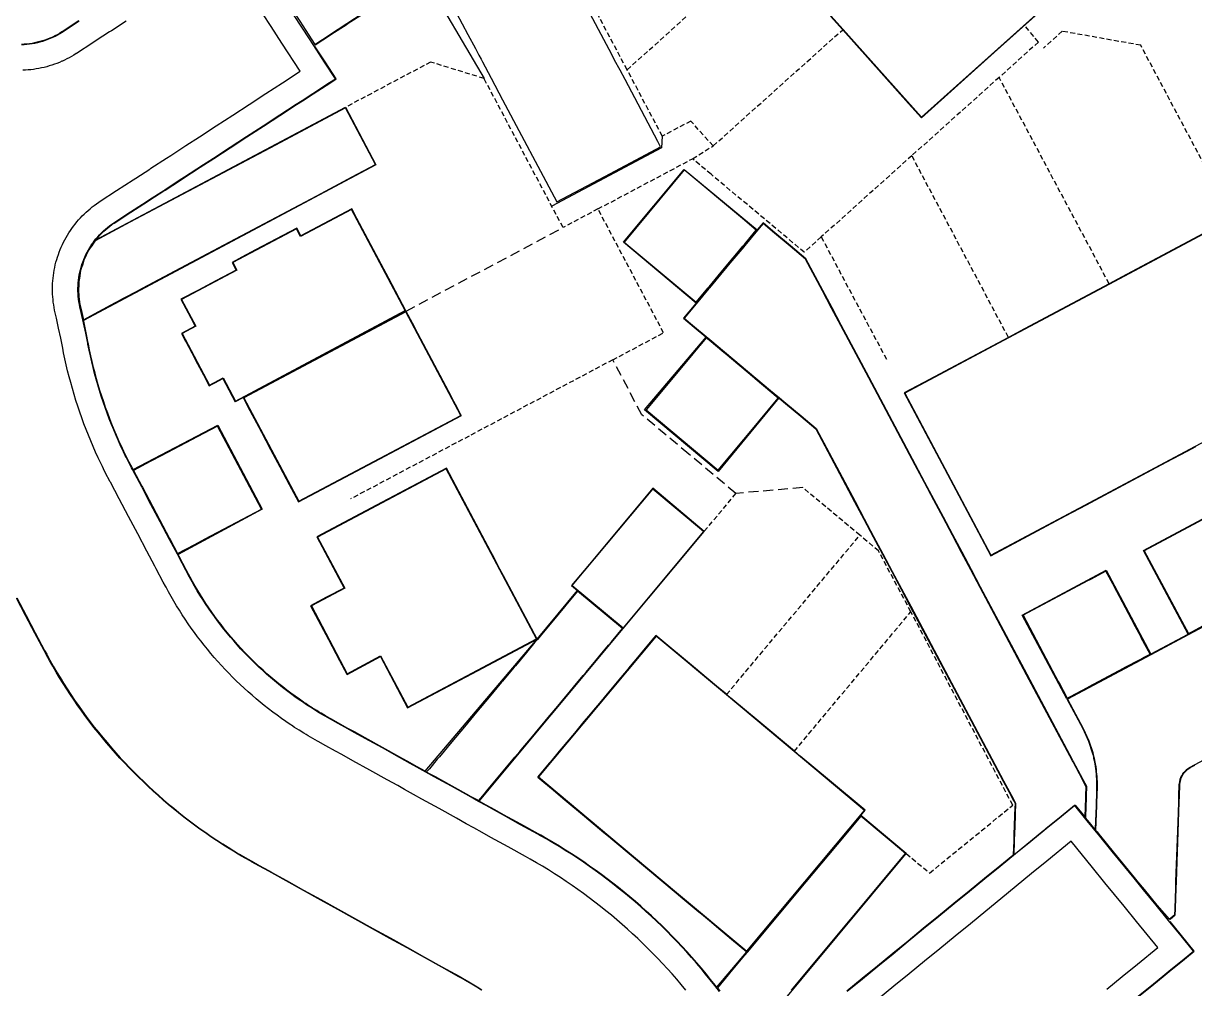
# Model space of a CAD drawing. Header units: metres. Extents: x 337936 to 338461, y 373266 to 374024.
# Drawn here: x 338144.8 to 338204, y 373601.5 to 373650.3 of the extents above; entities that cross this region are included whole.
import ezdxf

# ---------------------------------------------------------------- set-up
doc = ezdxf.new("R2010")
doc.units = ezdxf.units.M
doc.linetypes.add('DASHED2', pattern=[0.375, 0.25, -0.125])
for name, color, linetype in [('3D_LINES', 4, 'Continuous'), ('PLOTS EXTERNAL LEVEL', 3, 'Continuous'), ('PLOTS FFL', 1, 'Continuous')]:
    doc.layers.add(name, color=color, linetype=linetype)
doc.layers.add('GARAGES FFL', color=150, linetype='Continuous', lineweight=0)

msp = doc.modelspace()

# ---------------------------------------------------------------- linework, layer by layer
at = {"layer": '3D_LINES', "linetype": 'Continuous'}
for points in [[(338166.405, 373651.385, 33.274), (338167.263, 373649.767, 33.391), (338167.641, 373649.054, 33.443), (338167.822, 373648.714, 33.468), (338167.927, 373648.516, 33.483), (338167.996, 373648.386, 33.492), (338168.13, 373648.133, 33.511), (338168.435, 373647.558, 33.553), (338169.015, 373646.464, 33.592), (338171.755, 373641.297, 33.78), (338172.967, 373641.94, 33.81), (338174.186, 373642.586, 33.845), (338176.282, 373643.697, 33.894), (338177.012, 373644.085, 33.908), (338176.867, 373644.359, 33.903), (338175.212, 373647.479, 33.803), (338174.96, 373647.955, 33.786), (338174.686, 373648.471, 33.748), (338174.538, 373648.749, 33.727), (338171.412, 373654.644, 33.538)], [(338164.97, 373652.845, 33.3), (338168.079, 373647.536, 33.541)], [(338158.068, 373651.498, 33.365), (338158.946, 373650.147, 33.316), (338159.032, 373650.014, 33.311), (338159.52, 373649.263, 33.284), (338160.301, 373649.769, 33.286), (338160.311, 373649.776, 33.286), (338161.131, 373650.309, 33.288), (338161.139, 373650.314, 33.288), (338161.964, 373650.85, 33.291)], [(338159.539, 373649.245, 33.284), (338160.314, 373649.748, 33.286), (338160.325, 373649.755, 33.286), (338161.145, 373650.288, 33.289), (338161.153, 373650.293, 33.289), (338161.978, 373650.829, 33.291)], [(338161.075, 373646.086, 33.246), (338162.603, 373643.172, 33.247), (338147.815, 373635.303, 33.396)], [(338148.436, 373639.382, 33.38), (338161.075, 373646.086, 33.246)], [(338177.097, 373644.618, 33.906), (338177.06, 373644.037, 33.908), (338171.501, 373641.084, 33.775)], [(338178.801, 373636.178, 33.952), (338175.135, 373639.269, 34.064), (338178.207, 373642.931, 34.064), (338181.896, 373639.882, 34.014)], [(338184.364, 373638.419, 34.006), (338183.574, 373639.08, 34.034), (338182.796, 373639.73, 34.059), (338182.192, 373640.235, 34.08), (338181.896, 373639.882, 34.014)], [(338198.518, 373610.178, 33.873), (338198.519, 373610.225, 33.873), (338198.552, 373611.165, 33.866), (338198.553, 373611.215, 33.864), (338198.555, 373611.268, 33.862), (338198.571, 373611.73, 33.858), (338198.384, 373612.081, 33.866), (338198.37, 373612.108, 33.865), (338197.9, 373612.99, 33.861), (338197.865, 373613.056, 33.861), (338195.551, 373617.404, 33.765), (338193.201, 373621.818, 33.668), (338192.732, 373622.7, 33.648), (338192.262, 373623.583, 33.632), (338191.792, 373624.466, 33.623), (338191.322, 373625.349, 33.624), (338190.852, 373626.231, 33.634), (338190.383, 373627.113, 33.654), (338189.912, 373627.997, 33.68), (338187.563, 373632.411, 33.817), (338186.153, 373635.059, 33.9), (338185.683, 373635.942, 33.918), (338185.219, 373636.814, 33.943), (338184.364, 373638.419, 34.006), (338184.364, 373638.419, 34.006)], [(338178.801, 373636.178, 33.952), (338178.787, 373636.161, 33.951), (338178.167, 373635.421, 33.928), (338178.708, 373634.969, 33.909), (338179.296, 373634.477, 33.888), (338179.313, 373634.463, 33.888)], [(338182.999, 373631.382, 33.756), (338179.92, 373627.657, 33.864), (338176.188, 373630.779, 33.864), (338179.313, 373634.463, 33.888)], [(338182.999, 373631.382, 33.756), (338183.015, 373631.368, 33.756), (338183.329, 373631.106, 33.744), (338184.106, 373630.456, 33.717), (338184.86, 373629.826, 33.701), (338186.825, 373626.135, 33.586), (338187.295, 373625.252, 33.561), (338187.765, 373624.37, 33.543), (338188.235, 373623.487, 33.534), (338188.704, 373622.604, 33.535), (338189.174, 373621.721, 33.546), (338189.644, 373620.839, 33.563), (338191.994, 373616.425, 33.66), (338194.343, 373612.011, 33.758), (338194.739, 373611.267, 33.787), (338194.82, 373611.115, 33.789), (338194.94, 373610.89, 33.793), (338194.921, 373610.327, 33.795), (338194.918, 373610.254, 33.797), (338194.885, 373609.295, 33.799), (338194.878, 373609.1, 33.799), (338194.875, 373608.998, 33.799), (338194.85, 373608.284, 33.801)], [(338150.32, 373627.763, 33.295), (338154.612, 373630.008, 33.509), (338156.858, 373625.755, 33.509), (338152.6, 373623.464, 33.242)], [(338203.702, 373619.434, 33.588), (338201.438, 373623.671, 33.638), (338205.682, 373625.931, 33.638), (338207.952, 373621.696, 33.55)], [(338197.568, 373616.168, 33.641), (338195.296, 373620.409, 33.725), (338199.551, 373622.671, 33.723), (338201.805, 373618.424, 33.604)], [(338167.955, 373601.436, 33.081), (338167.712, 373601.589, 33.078), (338167.466, 373601.739, 33.075), (338167.218, 373601.886, 33.073), (338166.967, 373602.03, 33.07), (338166.808, 373602.119, 33.068), (338165.935, 373602.603, 33.062), (338165.061, 373603.088, 33.056), (338164.186, 373603.573, 33.051), (338163.311, 373604.058, 33.048), (338162.437, 373604.542, 33.045), (338161.562, 373605.027, 33.043), (338160.687, 373605.512, 33.043), (338159.813, 373605.997, 33.043), (338158.938, 373606.482, 33.044), (338158.064, 373606.966, 33.047), (338157.487, 373607.286, 33.049), (338157.189, 373607.451, 33.006), (338156.688, 373607.729, 32.933), (338156.314, 373607.936, 32.935), (338156.28, 373607.955, 32.935), (338155.987, 373608.12, 32.937), (338155.695, 373608.289, 32.938), (338155.644, 373608.32, 32.939), (338155.402, 373608.464, 32.976), (338155.114, 373608.642, 33.021), (338154.846, 373608.811, 33.063), (338154.825, 373608.824, 33.063), (338154.543, 373609.008, 33.065), (338154.262, 373609.196, 33.067), (338153.982, 373609.389, 33.069), (338153.706, 373609.585, 33.071), (338153.432, 373609.784, 33.073), (338153.16, 373609.987, 33.075), (338152.891, 373610.193, 33.078), (338152.625, 373610.403, 33.08), (338152.362, 373610.616, 33.083), (338152.101, 373610.833, 33.086), (338151.843, 373611.053, 33.088), (338151.588, 373611.277, 33.091), (338151.336, 373611.503, 33.094), (338151.087, 373611.733, 33.097), (338150.841, 373611.966, 33.1), (338150.598, 373612.202, 33.103), (338150.358, 373612.442, 33.107), (338150.121, 373612.684, 33.11), (338149.887, 373612.929, 33.113), (338149.656, 373613.178, 33.116), (338149.429, 373613.429, 33.12), (338149.205, 373613.684, 33.123), (338148.984, 373613.941, 33.126), (338148.767, 373614.201, 33.129), (338148.552, 373614.464, 33.132), (338148.342, 373614.729, 33.136), (338148.135, 373614.998, 33.139), (338147.931, 373615.268, 33.142), (338147.731, 373615.542, 33.145), (338147.534, 373615.818, 33.148), (338147.341, 373616.097, 33.152), (338147.151, 373616.378, 33.155), (338146.966, 373616.661, 33.158), (338146.784, 373616.947, 33.161), (338146.605, 373617.235, 33.164), (338146.43, 373617.526, 33.168), (338146.26, 373617.819, 33.171), (338146.092, 373618.114, 33.174), (338145.929, 373618.41, 33.177), (338145.824, 373618.607, 33.179), (338145.354, 373619.492, 33.19), (338144.886, 373620.376, 33.201), (338144.417, 373621.259, 33.212)], [(338165.097, 373612.514, 33.093), (338170.757, 373619.194, 33.45), (338172.81, 373621.649, 33.45)], [(338207.949, 373621.666, 33.551), (338203.698, 373619.403, 33.588), (338201.817, 373618.402, 33.604), (338197.602, 373616.158, 33.641), (338198.39, 373614.676, 33.683), (338198.681, 373614.046, 33.701), (338198.871, 373613.464, 33.716), (338198.902, 373613.361, 33.719), (338198.929, 373613.228, 33.729), (338198.938, 373613.183, 33.732), (338198.964, 373613.054, 33.74), (338198.998, 373612.889, 33.751), (338199.025, 373612.757, 33.76), (338199.035, 373612.706, 33.763), (338199.042, 373612.623, 33.77), (338199.048, 373612.552, 33.776), (338199.053, 373612.491, 33.78), (338199.064, 373612.365, 33.79), (338199.075, 373612.242, 33.798), (338199.085, 373612.12, 33.806), (338199.094, 373611.998, 33.812), (338199.094, 373611.875, 33.819), (338199.094, 373611.752, 33.825), (338199.093, 373611.638, 33.826), (338199.084, 373611.36, 33.838), (338199.067, 373610.878, 33.856), (338199.063, 373610.769, 33.857), (338199.049, 373610.366, 33.86), (338199.021, 373609.528, 33.866), (338199.093, 373609.439, 33.866), (338199.256, 373609.239, 33.864), (338199.268, 373609.225, 33.865), (338199.911, 373608.437, 33.895), (338200.975, 373607.133, 33.946), (338201.061, 373607.029, 33.942), (338201.093, 373606.99, 33.943), (338201.472, 373606.525, 33.925), (338202.115, 373605.738, 33.894), (338202.745, 373605.03, 33.866), (338203.026, 373605.259, 33.874), (338203.035, 373605.537, 33.877), (338203.037, 373605.587, 33.879), (338203.071, 373606.582, 33.889), (338203.084, 373606.933, 33.893), (338203.187, 373609.931, 33.781), (338203.222, 373610.945, 33.745), (338203.233, 373611.257, 33.733), (338203.253, 373611.845, 33.732), (338203.272, 373611.952, 33.735), (338203.298, 373612.104, 33.744), (338203.302, 373612.126, 33.745), (338203.331, 373612.185, 33.748), (338203.374, 373612.273, 33.752), (338203.428, 373612.383, 33.757), (338203.478, 373612.439, 33.758), (338203.543, 373612.511, 33.76), (338203.61, 373612.586, 33.762), (338203.619, 373612.595, 33.762), (338203.796, 373612.715, 33.76), (338208.088, 373615, 33.723)], [(338167.831, 373610.999, 33.1), (338175.112, 373619.725, 33.45)], [(338203.702, 373619.434, 33.588), (338203.687, 373619.425, 33.588), (338201.805, 373618.424, 33.604)], [(338197.568, 373616.168, 33.641), (338198.368, 373614.665, 33.683), (338198.657, 373614.037, 33.701), (338198.847, 373613.456, 33.716), (338198.877, 373613.355, 33.719), (338198.904, 373613.223, 33.729), (338198.913, 373613.178, 33.732), (338198.94, 373613.049, 33.74), (338198.973, 373612.884, 33.751), (338199, 373612.752, 33.76), (338199.01, 373612.703, 33.763), (338199.017, 373612.621, 33.77), (338199.023, 373612.55, 33.776), (338199.029, 373612.489, 33.78), (338199.039, 373612.363, 33.79), (338199.05, 373612.24, 33.798), (338199.06, 373612.118, 33.806), (338199.069, 373611.997, 33.812), (338199.069, 373611.875, 33.819), (338199.069, 373611.752, 33.825), (338199.068, 373611.638, 33.826), (338199.059, 373611.361, 33.838), (338199.042, 373610.879, 33.856), (338199.038, 373610.77, 33.857), (338199.024, 373610.366, 33.86), (338198.998, 373609.605, 33.866)], [(338202.792, 373605.036, 33.867), (338203.05, 373605.247, 33.874), (338203.06, 373605.536, 33.877), (338203.062, 373605.586, 33.879), (338203.096, 373606.581, 33.889), (338203.109, 373606.932, 33.893), (338203.212, 373609.931, 33.781), (338203.247, 373610.944, 33.745), (338203.258, 373611.256, 33.733), (338203.278, 373611.843, 33.732), (338203.296, 373611.948, 33.735), (338203.323, 373612.1, 33.744), (338203.326, 373612.119, 33.745), (338203.354, 373612.174, 33.748), (338203.396, 373612.262, 33.752), (338203.449, 373612.369, 33.757), (338203.497, 373612.423, 33.758), (338203.561, 373612.494, 33.76), (338203.629, 373612.569, 33.762), (338203.635, 373612.576, 33.762), (338203.809, 373612.693, 33.76), (338204.04, 373612.817, 33.758)], [(338183.637, 373601.447, 33.26), (338186.621, 373605.017, 33.348), (338189.404, 373608.347, 33.431), (338189.404, 373608.347, 33.431), (338187.141, 373610.239, 33.431), (338186.292, 373609.223, 33.406), (338184.363, 373606.915, 33.349), (338181.392, 373603.361, 33.261), (338181.16, 373603.084, 33.254), (338180.499, 373602.293, 33.235), (338180.433, 373602.214, 33.233), (338179.881, 373601.553, 33.216), (338180.008, 373601.391, 33.219)], [(338182.425, 373599.929, 33.284), (338189.44, 373608.35, 33.31), (338187.134, 373610.269, 33.431)], [(338179.857, 373601.584, 33.216), (338181.373, 373603.377, 33.261)]]:
    msp.add_polyline3d(points, dxfattribs=at)
at = {"layer": '3D_LINES', "linetype": 'DASHED2'}
for points in [[(338175.316, 373647.976, 33.798), (338171.724, 373654.75, 33.58)], [(338175.316, 373647.976, 33.798), (338182.368, 373654.299, 33.75)], [(338196.127, 373649.379, 33.726), (338195.423, 373650.225, 33.75)], [(338179.67, 373644.127, 33.915), (338186.222, 373650.002, 33.75), (338186.222, 373650.002, 33.75)], [(338197.329, 373649.921, 33.718), (338196.382, 373649.072, 33.718)], [(338201.299, 373649.218, 33.535), (338197.329, 373649.921, 33.718)], [(338196.127, 373649.379, 33.726), (338194.136, 373647.594, 33.766)], [(338209.116, 373634.531, 33.519), (338201.299, 373649.218, 33.535)], [(338165.375, 373648.366, 33.416), (338161.075, 373646.086, 33.246)], [(338168.079, 373647.536, 33.541), (338165.375, 373648.366, 33.416)], [(338177.097, 373644.618, 33.906), (338175.316, 373647.976, 33.798)], [(338172.074, 373640.002, 33.814), (338168.079, 373647.536, 33.541)], [(338194.136, 373647.594, 33.766), (338189.717, 373643.633, 33.856)], [(338199.702, 373637.16, 33.6), (338194.136, 373647.594, 33.766)], [(338178.541, 373645.386, 33.935), (338177.097, 373644.618, 33.906)], [(338179.67, 373644.127, 33.915), (338178.541, 373645.386, 33.935)], [(338178.626, 373643.477, 33.945), (338179.67, 373644.127, 33.915)], [(338189.717, 373643.633, 33.856), (338185.135, 373639.525, 34)], [(338194.606, 373634.448, 33.6), (338189.717, 373643.633, 33.856)], [(338173.841, 373640.939, 33.859), (338178.626, 373643.477, 33.945)], [(338179.566, 373642.691, 33.957), (338178.626, 373643.477, 33.945)], [(338184.276, 373638.754, 34.013), (338179.566, 373642.691, 33.957)], [(338173.841, 373640.939, 33.859), (338172.074, 373640.002, 33.814)], [(338177.162, 373634.677, 33.855), (338173.841, 373640.939, 33.859), (338173.841, 373640.939, 33.859)], [(338185.135, 373639.525, 34), (338184.276, 373638.754, 34.013)], [(338185.135, 373639.525, 34), (338188.457, 373633.31, 33.55)], [(338174.589, 373633.312, 33.5), (338177.162, 373634.677, 33.855)], [(338174.589, 373633.312, 33.5), (338167.322, 373629.458, 33.45)], [(338167.322, 373629.458, 33.45), (338161.328, 373626.279, 33.45)], [(338179.218, 373624.637, 33.45), (338179.222, 373624.643, 33.525), (338180.819, 373626.553, 33.5), (338180.821, 373626.555, 33.577)], [(338187.088, 373624.442, 33.614), (338184.198, 373626.857, 33.6)], [(338180.347, 373616.391, 33.45), (338187.088, 373624.442, 33.614), (338187.088, 373624.442, 33.614)], [(338188.034, 373623.652, 33.623), (338187.088, 373624.442, 33.614)], [(338189.671, 373620.576, 33.565), (338188.034, 373623.652, 33.623)], [(338183.777, 373613.525, 33.45), (338189.671, 373620.576, 33.565), (338189.671, 373620.576, 33.565)], [(338194.824, 373610.795, 33.789), (338189.671, 373620.576, 33.565)], [(338190.62, 373607.363, 33.25), (338194.824, 373610.795, 33.789)], [(338189.44, 373608.35, 33.31), (338190.62, 373607.363, 33.25)]]:
    msp.add_polyline3d(points, dxfattribs=at)
at = {"layer": '3D_LINES'}
for points in [[(338178.287, 373601.447, 33.158), (338178.058, 373601.72, 33.155), (338177.827, 373601.991, 33.152), (338177.592, 373602.259, 33.148), (338177.353, 373602.524, 33.145), (338177.112, 373602.786, 33.142), (338176.867, 373603.045, 33.139), (338176.618, 373603.301, 33.136), (338176.367, 373603.553, 33.133), (338176.112, 373603.803, 33.13), (338175.854, 373604.049, 33.126), (338175.593, 373604.292, 33.123), (338175.329, 373604.531, 33.12), (338175.062, 373604.767, 33.117), (338174.793, 373605, 33.114), (338174.52, 373605.23, 33.111), (338174.244, 373605.456, 33.108), (338173.965, 373605.678, 33.105), (338173.684, 373605.897, 33.101), (338173.4, 373606.112, 33.098), (338173.113, 373606.324, 33.095), (338172.824, 373606.532, 33.092), (338172.532, 373606.736, 33.089), (338172.237, 373606.937, 33.086), (338171.94, 373607.134, 33.083), (338171.641, 373607.327, 33.08), (338171.339, 373607.517, 33.078), (338171.034, 373607.702, 33.075), (338170.728, 373607.884, 33.073), (338170.419, 373608.061, 33.07), (338170.18, 373608.195, 33.068), (338169.304, 373608.681, 33.062), (338168.429, 373609.166, 33.056), (338167.98, 373609.415, 33.054), (338167.555, 373609.651, 32.998), (338167.181, 373609.858, 32.95), (338166.68, 373610.135, 32.948), (338165.806, 373610.62, 32.945), (338164.931, 373611.105, 32.943), (338164.509, 373611.339, 32.943), (338164.056, 373611.59, 33), (338163.71, 373611.782, 33.043), (338163.182, 373612.075, 33.043), (338162.307, 373612.559, 33.044), (338161.433, 373613.044, 33.047), (338160.88, 373613.351, 33.049), (338160.558, 373613.529, 33.002), (338160.08, 373613.794, 32.933), (338159.683, 373614.014, 32.935), (338159.653, 373614.03, 32.935), (338159.416, 373614.164, 32.937), (338159.181, 373614.301, 32.939), (338159.078, 373614.362, 32.94), (338158.952, 373614.439, 32.961), (338158.721, 373614.582, 32.999), (338158.493, 373614.728, 33.038), (338158.332, 373614.834, 33.065), (338158.27, 373614.875, 33.066), (338158.045, 373615.028, 33.068), (338157.824, 373615.183, 33.07), (338157.605, 373615.341, 33.073), (338157.388, 373615.502, 33.075), (338157.174, 373615.666, 33.078), (338156.961, 373615.833, 33.08), (338156.752, 373616.003, 33.083), (338156.544, 373616.176, 33.086), (338156.339, 373616.352, 33.089), (338156.137, 373616.531, 33.092), (338155.937, 373616.712, 33.095), (338155.739, 373616.897, 33.099), (338155.545, 373617.084, 33.102), (338155.352, 373617.274, 33.106), (338155.163, 373617.466, 33.109), (338154.976, 373617.661, 33.113), (338154.792, 373617.859, 33.116), (338154.611, 373618.059, 33.12), (338154.432, 373618.262, 33.123), (338154.257, 373618.467, 33.127), (338154.084, 373618.675, 33.13), (338153.915, 373618.885, 33.133), (338153.748, 373619.097, 33.137), (338153.584, 373619.312, 33.14), (338153.423, 373619.529, 33.144), (338153.265, 373619.748, 33.147), (338153.111, 373619.97, 33.151), (338152.959, 373620.193, 33.154), (338152.811, 373620.419, 33.158), (338152.666, 373620.647, 33.161), (338152.524, 373620.877, 33.165), (338152.385, 373621.108, 33.168), (338152.25, 373621.342, 33.172), (338152.117, 373621.578, 33.175), (338151.988, 373621.817, 33.179), (338151.962, 373621.865, 33.179), (338151.851, 373622.074, 33.182), (338151.493, 373622.748, 33.107), (338151.423, 373622.881, 33.092), (338151.025, 373623.631, 33.101), (338150.556, 373624.515, 33.112), (338150.088, 373625.398, 33.123), (338149.619, 373626.282, 33.134), (338149.174, 373627.122, 33.144), (338149.151, 373627.165, 33.15), (338149.109, 373627.244, 33.162), (338148.964, 373627.522, 33.2), (338148.823, 373627.801, 33.239), (338148.767, 373627.914, 33.255), (338148.687, 373628.079, 33.258), (338148.554, 373628.361, 33.262), (338148.424, 373628.644, 33.265), (338148.299, 373628.929, 33.269), (338148.177, 373629.215, 33.273), (338148.058, 373629.503, 33.277), (338147.944, 373629.793, 33.281), (338147.833, 373630.083, 33.285), (338147.727, 373630.376, 33.289), (338147.624, 373630.669, 33.293), (338147.525, 373630.965, 33.297), (338147.429, 373631.261, 33.3), (338147.338, 373631.558, 33.304), (338147.251, 373631.857, 33.308), (338147.167, 373632.157, 33.312), (338147.087, 373632.458, 33.316), (338147.012, 373632.76, 33.32), (338146.94, 373633.062, 33.324), (338146.872, 373633.366, 33.328), (338146.808, 373633.671, 33.332), (338146.762, 373633.908, 33.335), (338146.662, 373634.412, 33.34), (338146.556, 373634.919, 33.345), (338146.444, 373635.423, 33.35), (338146.384, 373635.684, 33.353), (338146.354, 373635.822, 33.355), (338146.328, 373635.956, 33.356), (338146.306, 373636.09, 33.357), (338146.287, 373636.224, 33.358), (338146.271, 373636.359, 33.359), (338146.259, 373636.495, 33.36), (338146.251, 373636.63, 33.361), (338146.246, 373636.766, 33.361), (338146.245, 373636.902, 33.361), (338146.247, 373637.038, 33.362), (338146.252, 373637.174, 33.362), (338146.261, 373637.309, 33.362), (338146.274, 373637.445, 33.361), (338146.29, 373637.58, 33.361), (338146.309, 373637.714, 33.36), (338146.332, 373637.848, 33.36), (338146.358, 373637.981, 33.359), (338146.388, 373638.114, 33.358), (338146.421, 373638.246, 33.357), (338146.457, 373638.377, 33.356), (338146.497, 373638.507, 33.354), (338146.541, 373638.636, 33.353), (338146.587, 373638.763, 33.351), (338146.637, 373638.89, 33.349), (338146.69, 373639.015, 33.347), (338146.746, 373639.139, 33.345), (338146.805, 373639.261, 33.344), (338146.868, 373639.382, 33.342), (338146.933, 373639.501, 33.34), (338147.002, 373639.618, 33.339), (338147.073, 373639.733, 33.337), (338147.148, 373639.847, 33.335), (338147.225, 373639.959, 33.334), (338147.305, 373640.069, 33.332), (338147.389, 373640.176, 33.331), (338147.474, 373640.281, 33.329), (338147.563, 373640.385, 33.328), (338147.654, 373640.486, 33.326), (338147.747, 373640.584, 33.325), (338147.844, 373640.68, 33.323), (338147.942, 373640.774, 33.322), (338148.043, 373640.865, 33.321), (338148.146, 373640.953, 33.319), (338148.252, 373641.039, 33.318), (338148.36, 373641.122, 33.317), (338148.469, 373641.202, 33.316), (338148.582, 373641.28, 33.315), (338148.655, 373641.328, 33.314), (338149.491, 373641.871, 33.307), (338150.33, 373642.415, 33.3), (338150.456, 373642.497, 33.298), (338151.168, 373642.96, 33.27), (338151.223, 373642.995, 33.268), (338152.007, 373643.505, 33.261), (338152.229, 373643.649, 33.259), (338152.846, 373644.049, 33.273), (338152.995, 373644.147, 33.277), (338153.684, 373644.594, 33.271), (338154.523, 373645.139, 33.264), (338155.362, 373645.683, 33.256), (338156.2, 373646.228, 33.249), (338157.039, 373646.773, 33.242), (338157.878, 373647.317, 33.235), (338158.775, 373647.9, 33.232), (338157.849, 373649.326, 33.262), (338157.304, 373650.164, 33.292), (338156.889, 373650.803, 33.316)], [(338179.988, 373601.376, 33.218), (338179.748, 373601.683, 33.214), (338179.521, 373601.97, 33.211), (338179.29, 373602.254, 33.208), (338179.057, 373602.535, 33.205), (338178.819, 373602.813, 33.202), (338178.579, 373603.088, 33.199), (338178.335, 373603.36, 33.196), (338178.087, 373603.629, 33.193), (338177.836, 373603.895, 33.19), (338177.582, 373604.157, 33.186), (338177.325, 373604.417, 33.183), (338177.064, 373604.673, 33.18), (338176.801, 373604.926, 33.177), (338176.534, 373605.176, 33.174), (338176.264, 373605.423, 33.171), (338175.991, 373605.666, 33.168), (338175.715, 373605.906, 33.165), (338175.437, 373606.142, 33.162), (338175.155, 373606.375, 33.159), (338174.87, 373606.604, 33.156), (338174.583, 373606.83, 33.153), (338174.293, 373607.052, 33.15), (338174, 373607.271, 33.146), (338173.704, 373607.486, 33.143), (338173.406, 373607.697, 33.14), (338173.105, 373607.905, 33.137), (338172.802, 373608.109, 33.135), (338172.496, 373608.309, 33.132), (338172.188, 373608.505, 33.129), (338171.877, 373608.697, 33.127), (338171.564, 373608.886, 33.124), (338171.248, 373609.071, 33.122), (338170.931, 373609.251, 33.119), (338170.803, 373609.323, 33.118), (338169.929, 373609.807, 33.112), (338169.054, 373610.292, 33.106), (338168.605, 373610.541, 33.104), (338168.179, 373610.777, 33.101), (338167.805, 373610.984, 33.1), (338167.305, 373611.262, 33.098), (338166.43, 373611.747, 33.095), (338165.555, 373612.231, 33.093), (338165.133, 373612.465, 33.093), (338164.681, 373612.716, 33.093), (338164.334, 373612.909, 33.093), (338163.806, 373613.201, 33.093), (338162.932, 373613.686, 33.094), (338162.057, 373614.171, 33.097), (338161.504, 373614.477, 33.099), (338161.182, 373614.655, 33.1), (338160.705, 373614.92, 33.102), (338160.705, 373614.92, 33.102), (338160.308, 373615.14, 33.104), (338160.275, 373615.158, 33.104), (338160.047, 373615.287, 33.106), (338159.821, 373615.419, 33.108), (338159.74, 373615.467, 33.109), (338159.74, 373615.467, 33.109), (338159.597, 373615.554, 33.11), (338159.374, 373615.693, 33.112), (338159.154, 373615.834, 33.114), (338159.045, 373615.906, 33.115), (338159.045, 373615.906, 33.115), (338158.936, 373615.979, 33.116), (338158.719, 373616.127, 33.118), (338158.506, 373616.279, 33.121), (338158.294, 373616.433, 33.123), (338158.084, 373616.59, 33.126), (338157.877, 373616.751, 33.129), (338157.672, 373616.914, 33.132), (338157.47, 373617.081, 33.135), (338157.27, 373617.25, 33.138), (338157.073, 373617.422, 33.141), (338156.878, 373617.597, 33.144), (338156.685, 373617.775, 33.148), (338156.496, 373617.956, 33.151), (338156.309, 373618.139, 33.155), (338156.124, 373618.325, 33.158), (338155.942, 373618.514, 33.162), (338155.764, 373618.705, 33.166), (338155.587, 373618.899, 33.169), (338155.414, 373619.096, 33.173), (338155.244, 373619.295, 33.176), (338155.076, 373619.496, 33.18), (338154.912, 373619.7, 33.184), (338154.75, 373619.907, 33.187), (338154.592, 373620.115, 33.191), (338154.436, 373620.326, 33.195), (338154.284, 373620.539, 33.198), (338154.135, 373620.754, 33.202), (338153.988, 373620.972, 33.205), (338153.846, 373621.192, 33.209), (338153.706, 373621.413, 33.213), (338153.569, 373621.637, 33.216), (338153.436, 373621.862, 33.22), (338153.306, 373622.09, 33.223), (338153.18, 373622.319, 33.227), (338153.1, 373622.468, 33.229), (338152.989, 373622.677, 33.232), (338152.631, 373623.351, 33.24), (338152.561, 373623.485, 33.242), (338152.163, 373624.235, 33.251), (338151.694, 373625.118, 33.262), (338151.226, 373626.002, 33.273), (338150.757, 373626.885, 33.284), (338150.312, 373627.725, 33.294), (338150.289, 373627.769, 33.295), (338150.246, 373627.85, 33.296), (338150.106, 373628.118, 33.3), (338149.969, 373628.388, 33.304), (338149.923, 373628.482, 33.305), (338149.923, 373628.482, 33.305), (338149.837, 373628.66, 33.308), (338149.708, 373628.934, 33.312), (338149.582, 373629.209, 33.316), (338149.461, 373629.486, 33.32), (338149.343, 373629.764, 33.324), (338149.229, 373630.045, 33.328), (338149.119, 373630.326, 33.332), (338149.012, 373630.609, 33.336), (338148.909, 373630.894, 33.34), (338148.81, 373631.18, 33.344), (338148.715, 373631.467, 33.348), (338148.624, 373631.755, 33.352), (338148.537, 373632.045, 33.356), (338148.454, 373632.336, 33.36), (338148.374, 373632.628, 33.364), (338148.299, 373632.921, 33.368), (338148.227, 373633.215, 33.372), (338148.159, 373633.509, 33.376), (338148.096, 373633.805, 33.38), (338148.036, 373634.102, 33.384), (338148.027, 373634.148, 33.385), (338148.027, 373634.148, 33.385), (338147.925, 373634.665, 33.39), (338147.817, 373635.182, 33.395), (338147.703, 373635.697, 33.4), (338147.636, 373635.982, 33.403), (338147.608, 373636.115, 33.405), (338147.584, 373636.249, 33.407), (338147.565, 373636.384, 33.408), (338147.55, 373636.519, 33.409), (338147.54, 373636.654, 33.41), (338147.534, 373636.79, 33.411), (338147.533, 373636.926, 33.411), (338147.536, 373637.062, 33.412), (338147.544, 373637.198, 33.412), (338147.557, 373637.333, 33.411), (338147.574, 373637.468, 33.411), (338147.596, 373637.603, 33.41), (338147.623, 373637.736, 33.409), (338147.654, 373637.868, 33.407), (338147.689, 373638, 33.406), (338147.729, 373638.13, 33.404), (338147.773, 373638.258, 33.402), (338147.822, 373638.385, 33.4), (338147.875, 373638.51, 33.397), (338147.932, 373638.634, 33.395), (338147.993, 373638.755, 33.392), (338148.059, 373638.874, 33.39), (338148.128, 373638.991, 33.388), (338148.202, 373639.106, 33.386), (338148.279, 373639.218, 33.384), (338148.36, 373639.327, 33.381), (338148.444, 373639.434, 33.379), (338148.533, 373639.537, 33.378), (338148.624, 373639.638, 33.376), (338148.719, 373639.735, 33.374), (338148.818, 373639.829, 33.372), (338148.919, 373639.919, 33.37), (338149.023, 373640.007, 33.369), (338149.131, 373640.09, 33.367), (338149.241, 373640.17, 33.365), (338149.354, 373640.246, 33.364), (338150.193, 373640.791, 33.357), (338151.031, 373641.335, 33.35), (338151.157, 373641.417, 33.348), (338151.87, 373641.88, 33.342), (338151.924, 373641.915, 33.342), (338152.709, 373642.425, 33.335), (338152.93, 373642.569, 33.333), (338153.547, 373642.969, 33.328), (338153.697, 373643.066, 33.327), (338153.697, 373643.066, 33.327), (338154.386, 373643.514, 33.321), (338155.225, 373644.058, 33.314), (338156.063, 373644.603, 33.306), (338156.902, 373645.148, 33.299), (338157.741, 373645.692, 33.292), (338158.579, 373646.237, 33.285), (338158.879, 373646.432, 33.282), (338159.418, 373646.782, 33.285), (338160.257, 373647.326, 33.297), (338160.557, 373647.521, 33.303), (338160.012, 373648.36, 33.288), (338159.467, 373649.198, 33.282), (338159.467, 373649.198, 33.282), (338158.923, 373650.037, 33.312), (338158.378, 373650.876, 33.343)], [(338147.575, 373650.448, 33.335), (338146.736, 373649.903, 33.342), (338146.714, 373649.889, 33.342), (338146.599, 373649.818, 33.344), (338146.481, 373649.751, 33.346), (338146.362, 373649.688, 33.348), (338146.24, 373649.629, 33.35), (338146.205, 373649.613, 33.351), (338146.116, 373649.575, 33.353), (338145.991, 373649.524, 33.356), (338145.864, 373649.478, 33.36), (338145.735, 373649.436, 33.363), (338145.605, 373649.399, 33.367), (338145.474, 373649.366, 33.371), (338145.342, 373649.338, 33.376), (338145.209, 373649.314, 33.38), (338145.075, 373649.294, 33.385), (338144.941, 373649.279, 33.39), (338144.806, 373649.269, 33.396), (338144.671, 373649.263, 33.402)], [(338147.589, 373650.427, 33.335), (338146.75, 373649.882, 33.342), (338146.75, 373649.882, 33.342), (338146.727, 373649.868, 33.342), (338146.611, 373649.796, 33.344), (338146.493, 373649.729, 33.346), (338146.373, 373649.666, 33.348), (338146.25, 373649.606, 33.35), (338146.216, 373649.591, 33.351), (338146.216, 373649.591, 33.351), (338146.126, 373649.552, 33.353), (338146, 373649.501, 33.356), (338145.872, 373649.454, 33.36), (338145.743, 373649.412, 33.363), (338145.612, 373649.375, 33.367), (338145.48, 373649.342, 33.371), (338145.347, 373649.313, 33.376), (338145.213, 373649.289, 33.38), (338145.079, 373649.269, 33.385), (338144.943, 373649.254, 33.39), (338144.808, 373649.244, 33.396), (338144.672, 373649.238, 33.402)], [(338149.967, 373650.436, 33.27), (338149.224, 373649.954, 33.277), (338149.129, 373649.891, 33.274), (338148.458, 373649.456, 33.259), (338148.29, 373649.347, 33.261), (338147.452, 373648.802, 33.268), (338147.441, 373648.795, 33.269), (338147.323, 373648.721, 33.274), (338147.206, 373648.652, 33.28), (338147.087, 373648.586, 33.285), (338146.967, 373648.523, 33.291), (338146.844, 373648.462, 33.297), (338146.743, 373648.415, 33.301), (338146.724, 373648.407, 33.302), (338146.596, 373648.352, 33.304), (338146.47, 373648.302, 33.306), (338146.343, 373648.255, 33.309), (338146.214, 373648.211, 33.311), (338146.084, 373648.17, 33.314), (338145.954, 373648.133, 33.317), (338145.822, 373648.099, 33.32), (338145.69, 373648.069, 33.323), (338145.556, 373648.042, 33.327), (338145.423, 373648.018, 33.33), (338145.288, 373647.998, 33.334), (338145.153, 373647.981, 33.338), (338145.018, 373647.968, 33.342), (338144.882, 373647.958, 33.346), (338144.747, 373647.952, 33.35)], [(338148.436, 373639.382, 33.38), (338148.464, 373639.418, 33.379), (338148.551, 373639.521, 33.378), (338148.642, 373639.62, 33.376), (338148.737, 373639.717, 33.374), (338148.834, 373639.81, 33.372), (338148.935, 373639.9, 33.37), (338149.039, 373639.987, 33.369), (338149.146, 373640.07, 33.367), (338149.255, 373640.149, 33.365), (338149.368, 373640.225, 33.364), (338150.206, 373640.77, 33.357), (338151.045, 373641.314, 33.35), (338151.171, 373641.396, 33.348), (338151.884, 373641.859, 33.342), (338151.938, 373641.894, 33.342), (338152.722, 373642.404, 33.335), (338152.944, 373642.548, 33.333), (338153.561, 373642.948, 33.328), (338153.711, 373643.045, 33.327), (338154.4, 373643.493, 33.321), (338155.238, 373644.037, 33.314), (338156.077, 373644.582, 33.306), (338156.916, 373645.127, 33.299), (338157.754, 373645.671, 33.292), (338158.593, 373646.216, 33.285), (338158.893, 373646.411, 33.282), (338159.432, 373646.761, 33.285), (338160.27, 373647.305, 33.297), (338160.591, 373647.514, 33.303), (338160.033, 373648.373, 33.288), (338159.502, 373649.191, 33.282)], [(338150.32, 373627.763, 33.295), (338150.311, 373627.78, 33.295), (338150.268, 373627.862, 33.296), (338150.128, 373628.13, 33.3), (338149.992, 373628.399, 33.304), (338149.946, 373628.493, 33.305), (338149.859, 373628.671, 33.308), (338149.73, 373628.944, 33.312), (338149.605, 373629.219, 33.316), (338149.484, 373629.496, 33.32), (338149.366, 373629.774, 33.324), (338149.252, 373630.054, 33.328), (338149.142, 373630.335, 33.332), (338149.036, 373630.618, 33.336), (338148.933, 373630.902, 33.34), (338148.834, 373631.188, 33.344), (338148.739, 373631.475, 33.348), (338148.648, 373631.763, 33.352), (338148.561, 373632.052, 33.356), (338148.478, 373632.343, 33.36), (338148.398, 373632.634, 33.364), (338148.323, 373632.927, 33.368), (338148.251, 373633.22, 33.372), (338148.184, 373633.515, 33.376), (338148.12, 373633.81, 33.38), (338148.061, 373634.106, 33.384), (338148.052, 373634.152, 33.385), (338147.949, 373634.67, 33.39), (338147.841, 373635.187, 33.395), (338147.815, 373635.303, 33.396)], [(338165.097, 373612.514, 33.093), (338164.693, 373612.738, 33.093), (338164.346, 373612.93, 33.093), (338163.818, 373613.223, 33.093), (338162.944, 373613.708, 33.094), (338162.069, 373614.193, 33.097), (338161.516, 373614.499, 33.099), (338161.194, 373614.677, 33.1), (338160.717, 373614.942, 33.102), (338160.32, 373615.162, 33.104), (338160.288, 373615.18, 33.104), (338160.06, 373615.309, 33.106), (338159.834, 373615.44, 33.108), (338159.753, 373615.488, 33.109), (338159.61, 373615.575, 33.11), (338159.388, 373615.714, 33.112), (338159.167, 373615.855, 33.114), (338159.059, 373615.927, 33.115), (338158.95, 373616, 33.116), (338158.734, 373616.148, 33.118), (338158.52, 373616.299, 33.121), (338158.309, 373616.453, 33.123), (338158.1, 373616.61, 33.126), (338157.893, 373616.77, 33.129), (338157.688, 373616.934, 33.132), (338157.486, 373617.1, 33.135), (338157.286, 373617.269, 33.138), (338157.089, 373617.441, 33.141), (338156.895, 373617.616, 33.144), (338156.702, 373617.793, 33.148), (338156.513, 373617.974, 33.151), (338156.326, 373618.157, 33.155), (338156.142, 373618.343, 33.158), (338155.961, 373618.531, 33.162), (338155.782, 373618.722, 33.166), (338155.606, 373618.916, 33.169), (338155.433, 373619.112, 33.173), (338155.263, 373619.311, 33.176), (338155.096, 373619.512, 33.18), (338154.931, 373619.716, 33.184), (338154.77, 373619.922, 33.187), (338154.612, 373620.13, 33.191), (338154.456, 373620.341, 33.195), (338154.304, 373620.554, 33.198), (338154.155, 373620.769, 33.202), (338154.009, 373620.986, 33.205), (338153.867, 373621.205, 33.209), (338153.727, 373621.426, 33.213), (338153.591, 373621.65, 33.216), (338153.458, 373621.875, 33.22), (338153.328, 373622.102, 33.223), (338153.202, 373622.331, 33.227), (338153.122, 373622.48, 33.229), (338153.011, 373622.689, 33.232), (338152.653, 373623.363, 33.24), (338152.6, 373623.464, 33.242)], [(338144.439, 373621.271, 33.212), (338144.908, 373620.387, 33.201), (338145.376, 373619.504, 33.19), (338145.846, 373618.619, 33.179), (338145.951, 373618.422, 33.177), (338146.114, 373618.126, 33.174), (338146.281, 373617.831, 33.171), (338146.452, 373617.539, 33.168), (338146.626, 373617.248, 33.164), (338146.805, 373616.96, 33.161), (338146.987, 373616.675, 33.158), (338147.172, 373616.392, 33.155), (338147.362, 373616.111, 33.152), (338147.554, 373615.832, 33.148), (338147.751, 373615.557, 33.145), (338147.951, 373615.283, 33.142), (338148.154, 373615.013, 33.139), (338148.361, 373614.745, 33.136), (338148.572, 373614.479, 33.132), (338148.786, 373614.217, 33.129), (338149.003, 373613.957, 33.126), (338149.224, 373613.7, 33.123), (338149.448, 373613.446, 33.12), (338149.675, 373613.195, 33.116), (338149.905, 373612.947, 33.113), (338150.139, 373612.701, 33.11), (338150.375, 373612.459, 33.107), (338150.615, 373612.22, 33.103), (338150.858, 373611.984, 33.1), (338151.104, 373611.751, 33.097), (338151.353, 373611.522, 33.094), (338151.605, 373611.295, 33.091), (338151.859, 373611.072, 33.088), (338152.117, 373610.852, 33.086), (338152.377, 373610.636, 33.083), (338152.641, 373610.423, 33.08), (338152.907, 373610.213, 33.078), (338153.175, 373610.007, 33.075), (338153.446, 373609.804, 33.073), (338153.72, 373609.605, 33.071), (338153.997, 373609.409, 33.069), (338154.276, 373609.217, 33.067), (338154.557, 373609.029, 33.065), (338154.839, 373608.845, 33.063), (338154.86, 373608.832, 33.063), (338155.127, 373608.663, 33.021), (338155.415, 373608.486, 32.976), (338155.657, 373608.341, 32.939), (338155.708, 373608.311, 32.938), (338155.999, 373608.142, 32.937), (338156.292, 373607.977, 32.935), (338156.326, 373607.958, 32.935), (338156.7, 373607.751, 32.933), (338157.201, 373607.473, 33.006), (338157.499, 373607.308, 33.049), (338158.076, 373606.988, 33.047), (338158.95, 373606.503, 33.044), (338159.825, 373606.019, 33.043), (338160.7, 373605.534, 33.043), (338161.574, 373605.049, 33.043), (338162.449, 373604.564, 33.045), (338163.323, 373604.079, 33.048), (338164.198, 373603.595, 33.051), (338165.073, 373603.11, 33.056), (338165.947, 373602.625, 33.062), (338166.821, 373602.141, 33.068), (338166.98, 373602.052, 33.07), (338167.231, 373601.908, 33.073), (338167.479, 373601.761, 33.075), (338167.725, 373601.61, 33.078), (338167.969, 373601.457, 33.081)], [(338179.857, 373601.584, 33.216), (338179.767, 373601.699, 33.214), (338179.54, 373601.986, 33.211), (338179.31, 373602.27, 33.208), (338179.076, 373602.551, 33.205), (338178.838, 373602.829, 33.202), (338178.597, 373603.104, 33.199), (338178.353, 373603.376, 33.196), (338178.105, 373603.646, 33.193), (338177.854, 373603.912, 33.19), (338177.6, 373604.175, 33.186), (338177.343, 373604.435, 33.183), (338177.082, 373604.691, 33.18), (338176.818, 373604.945, 33.177), (338176.551, 373605.195, 33.174), (338176.281, 373605.441, 33.171), (338176.008, 373605.685, 33.168), (338175.732, 373605.925, 33.165), (338175.453, 373606.161, 33.162), (338175.171, 373606.394, 33.159), (338174.886, 373606.624, 33.156), (338174.598, 373606.85, 33.153), (338174.308, 373607.072, 33.15), (338174.015, 373607.291, 33.146), (338173.719, 373607.506, 33.143), (338173.42, 373607.718, 33.14), (338173.119, 373607.926, 33.137), (338172.816, 373608.13, 33.135), (338172.51, 373608.33, 33.132), (338172.201, 373608.526, 33.129), (338171.89, 373608.719, 33.127), (338171.577, 373608.907, 33.124), (338171.261, 373609.092, 33.122), (338170.943, 373609.273, 33.119), (338170.815, 373609.344, 33.118), (338169.941, 373609.829, 33.112), (338169.066, 373610.314, 33.106), (338168.617, 373610.563, 33.104), (338168.191, 373610.799, 33.101), (338167.831, 373610.999, 33.1)], [(338201.171, 373601.131, 33.813), (338201.946, 373601.764, 33.845), (338202.425, 373602.155, 33.865), (338202.721, 373602.396, 33.865), (338203.495, 373603.028, 33.875), (338203.975, 373603.42, 33.885), (338203.342, 373604.194, 33.87), (338202.71, 373604.969, 33.865), (338202.077, 373605.744, 33.895), (338201.445, 373606.518, 33.925), (338200.971, 373607.099, 33.948), (338200.496, 373607.68, 33.925), (338199.864, 373608.455, 33.895), (338199.232, 373609.23, 33.865), (338198.599, 373610.004, 33.87), (338197.967, 373610.779, 33.885), (338197.289, 373610.226, 33.872), (338196.515, 373609.593, 33.865), (338196.418, 373609.514, 33.865), (338195.74, 373608.961, 33.837), (338194.965, 373608.328, 33.805), (338194.191, 373607.696, 33.773), (338193.416, 373607.064, 33.741), (338192.641, 373606.431, 33.709), (338191.867, 373605.799, 33.677), (338191.092, 373605.166, 33.645), (338190.318, 373604.534, 33.613), (338189.543, 373603.902, 33.581), (338188.768, 373603.269, 33.549), (338187.994, 373602.637, 33.517), (338187.219, 373602.004, 33.485), (338186.444, 373601.372, 33.453)], [(338198.995, 373609.559, 33.867), (338198.619, 373610.02, 33.87), (338198.502, 373610.162, 33.873)], [(338199.582, 373601.497, 33.731), (338200.357, 373602.129, 33.763), (338201.132, 373602.761, 33.795), (338202.162, 373603.603, 33.815), (338201.087, 373604.92, 33.845), (338200.455, 373605.694, 33.875), (338199.973, 373606.285, 33.898), (338199.491, 373606.875, 33.875), (338198.859, 373607.65, 33.845), (338197.784, 373608.967, 33.815), (338196.555, 373607.963, 33.787), (338195.78, 373607.331, 33.755), (338195.005, 373606.698, 33.723), (338194.231, 373606.066, 33.691), (338193.456, 373605.434, 33.659), (338192.681, 373604.801, 33.627), (338191.907, 373604.169, 33.595), (338191.132, 373603.536, 33.563), (338190.357, 373602.904, 33.531), (338189.583, 373602.271, 33.499), (338188.808, 373601.639, 33.467), (338188.034, 373601.007, 33.435)], [(338194.829, 373608.249, 33.8), (338194.175, 373607.715, 33.773), (338193.4, 373607.083, 33.741), (338192.626, 373606.451, 33.709), (338191.851, 373605.818, 33.677), (338191.076, 373605.186, 33.645), (338190.302, 373604.553, 33.613), (338189.527, 373603.921, 33.581), (338188.752, 373603.289, 33.549), (338187.978, 373602.656, 33.517), (338187.203, 373602.024, 33.485), (338186.429, 373601.391, 33.453)], [(338201.187, 373601.112, 33.813), (338201.962, 373601.744, 33.845), (338202.441, 373602.136, 33.865), (338202.737, 373602.377, 33.865), (338203.511, 373603.009, 33.875), (338204.01, 373603.416, 33.885), (338203.362, 373604.21, 33.87), (338202.791, 373604.909, 33.865)]]:
    msp.add_polyline3d(points, dxfattribs=at)
at = {"layer": '3D_LINES', "linetype": 'Continuous'}
for points in [[(338162.587, 373643.181, 33.247), (338161.065, 373646.052, 33.247), (338157.233, 373644.02, 33.287), (338153.693, 373642.142, 33.325), (338150.158, 373640.268, 33.362), (338149.275, 373639.799, 33.372), (338149.066, 373639.689, 33.374), (338148.396, 373639.333, 33.381), (338148.347, 373639.259, 33.383), (338148.278, 373639.158, 33.385), (338148.227, 373639.08, 33.386), (338148.152, 373638.969, 33.388), (338148.082, 373638.865, 33.39), (338148.019, 373638.735, 33.392), (338147.956, 373638.602, 33.395), (338147.898, 373638.482, 33.397), (338147.838, 373638.357, 33.399), (338147.757, 373638.103, 33.404), (338147.717, 373637.976, 33.406), (338147.668, 373637.82, 33.407), (338147.625, 373637.563, 33.409), (338147.603, 373637.433, 33.41), (338147.575, 373637.264, 33.411), (338147.573, 373637.171, 33.411), (338147.57, 373637.035, 33.411), (338147.567, 373636.903, 33.411), (338147.564, 373636.773, 33.411), (338147.562, 373636.701, 33.41), (338147.569, 373636.641, 33.41), (338147.585, 373636.508, 33.409), (338147.601, 373636.377, 33.408), (338147.616, 373636.247, 33.406), (338147.634, 373636.117, 33.405), (338147.661, 373635.988, 33.403), (338147.725, 373635.708, 33.4), (338147.807, 373635.342, 33.396), (338148.373, 373635.642, 33.393), (338149.435, 373636.206, 33.385), (338149.531, 373636.256, 33.384), (338149.84, 373636.421, 33.382), (338149.909, 373636.457, 33.381), (338150.493, 373636.767, 33.375), (338150.797, 373636.928, 33.372), (338155.215, 373639.271, 33.325), (338159.625, 373641.61, 33.278), (338161.414, 373642.558, 33.259), (338162.587, 373643.181, 33.247)], [(338181.852, 373639.868, 34.015), (338181.273, 373640.352, 34.021), (338181.257, 373640.365, 34.021), (338178.207, 373642.914, 34.064), (338175.161, 373639.269, 34.064), (338178.806, 373636.223, 34.013), (338179.409, 373636.945, 34.013), (338179.459, 373637.005, 33.979), (338180.072, 373637.738, 34.013), (338180.577, 373638.343, 34.013), (338180.872, 373638.696, 34.034), (338181.172, 373639.054, 34.013), (338181.247, 373639.143, 34.013), (338181.542, 373639.497, 34.058), (338181.852, 373639.868, 34.015)], [(338184.345, 373638.403, 34.006), (338183.558, 373639.061, 34.034), (338182.78, 373639.711, 34.059), (338182.195, 373640.2, 34.08), (338181.915, 373639.866, 34.014), (338181.589, 373639.475, 34.06), (338181.267, 373639.09, 34.014), (338181.251, 373639.071, 34.013), (338181.219, 373639.032, 34.012), (338180.916, 373638.67, 34.033), (338180.618, 373638.313, 34.012), (338180.367, 373638.013, 34.012), (338179.48, 373636.952, 33.977), (338179.446, 373636.911, 34.011), (338178.806, 373636.145, 33.951), (338178.203, 373635.424, 33.928), (338178.724, 373634.988, 33.909), (338179.312, 373634.496, 33.888), (338179.508, 373634.333, 33.881), (338182.578, 373631.767, 33.772), (338183.031, 373631.388, 33.756), (338183.345, 373631.126, 33.744), (338184.122, 373630.476, 33.717), (338184.88, 373629.842, 33.701), (338186.847, 373626.147, 33.586), (338187.317, 373625.264, 33.561), (338187.787, 373624.381, 33.543), (338188.257, 373623.499, 33.534), (338188.726, 373622.616, 33.535), (338189.196, 373621.733, 33.546), (338189.666, 373620.851, 33.563), (338192.016, 373616.437, 33.66), (338194.365, 373612.023, 33.758), (338194.761, 373611.278, 33.787), (338194.842, 373611.126, 33.789), (338194.965, 373610.895, 33.793), (338194.946, 373610.326, 33.795), (338194.943, 373610.253, 33.797), (338194.91, 373609.294, 33.799), (338194.903, 373609.099, 33.799), (338194.9, 373608.997, 33.799), (338194.875, 373608.287, 33.801), (338194.963, 373608.359, 33.804), (338196.393, 373609.526, 33.863), (338196.424, 373609.552, 33.864), (338196.518, 373609.628, 33.864), (338197.269, 373610.241, 33.871), (338197.944, 373610.793, 33.884), (338197.985, 373610.796, 33.885), (338198.47, 373610.202, 33.873), (338198.493, 373610.194, 33.873), (338198.494, 373610.226, 33.873), (338198.527, 373611.166, 33.866), (338198.528, 373611.216, 33.864), (338198.53, 373611.268, 33.862), (338198.546, 373611.724, 33.858), (338198.362, 373612.069, 33.866), (338198.348, 373612.096, 33.865), (338197.878, 373612.979, 33.861), (338197.843, 373613.044, 33.861), (338195.529, 373617.392, 33.765), (338193.179, 373621.806, 33.668), (338192.709, 373622.688, 33.648), (338192.24, 373623.571, 33.632), (338191.77, 373624.454, 33.623), (338191.3, 373625.337, 33.624), (338190.83, 373626.22, 33.634), (338190.361, 373627.101, 33.654), (338189.89, 373627.985, 33.68), (338187.541, 373632.399, 33.817), (338186.131, 373635.047, 33.9), (338185.661, 373635.93, 33.918), (338185.197, 373636.803, 33.943), (338184.345, 373638.403, 34.006)], [(338182.966, 373631.377, 33.757), (338181.794, 373632.357, 33.799), (338181.755, 373632.389, 33.799), (338180.269, 373633.632, 33.852), (338180.201, 373633.688, 33.854), (338179.466, 373634.303, 33.88), (338179.321, 373634.423, 33.885), (338178.999, 373634.038, 33.869), (338178.964, 373633.996, 33.867), (338178.32, 373633.226, 33.835), (338176.275, 373630.779, 33.864), (338179.92, 373627.732, 33.864), (338181.828, 373630.015, 33.837), (338181.976, 373630.192, 33.835), (338182.966, 373631.377, 33.757)], [(338154.587, 373629.964, 33.509), (338153.878, 373629.588, 33.469), (338151.75, 373628.46, 33.349), (338151.192, 373628.164, 33.327), (338150.346, 373627.715, 33.295), (338150.768, 373626.918, 33.285), (338150.796, 373626.865, 33.285), (338152.167, 373624.281, 33.253), (338152.195, 373624.228, 33.253), (338152.571, 373623.518, 33.244), (338153.441, 373623.98, 33.309), (338153.967, 373624.259, 33.348), (338156.812, 373625.768, 33.509), (338154.587, 373629.964, 33.509)], [(338207.904, 373621.699, 33.551), (338207.449, 373622.553, 33.576), (338207.441, 373622.568, 33.576), (338207.169, 373623.078, 33.591), (338206.028, 373625.224, 33.627), (338205.672, 373625.892, 33.638), (338201.479, 373623.66, 33.638), (338202.972, 373620.856, 33.592), (338203.257, 373620.319, 33.59), (338203.711, 373619.467, 33.587), (338203.926, 373619.581, 33.585), (338204.786, 373620.039, 33.577), (338204.839, 373620.067, 33.577), (338206.561, 373620.983, 33.562), (338206.613, 373621.011, 33.562), (338207.474, 373621.47, 33.555), (338207.904, 373621.699, 33.551)], [(338199.501, 373622.607, 33.719), (338198.785, 373622.225, 33.719), (338198.696, 373622.178, 33.724), (338198.64, 373622.148, 33.725), (338195.346, 373620.395, 33.725), (338196.839, 373617.591, 33.657), (338197.125, 373617.053, 33.65), (338197.169, 373616.972, 33.649), (338197.578, 373616.202, 33.641), (338197.748, 373616.292, 33.639), (338198.609, 373616.751, 33.632), (338198.661, 373616.779, 33.631), (338199.675, 373617.318, 33.623), (338200.421, 373617.715, 33.616), (338200.483, 373617.748, 33.615), (338201.298, 373618.182, 33.608), (338201.473, 373618.276, 33.607), (338201.771, 373618.434, 33.604), (338201.33, 373619.262, 33.635), (338201.298, 373619.323, 33.637), (338201.042, 373619.803, 33.655), (338200.865, 373620.137, 33.663), (338200.833, 373620.197, 33.664), (338200.373, 373621.06, 33.685), (338199.936, 373621.882, 33.705), (338199.882, 373621.984, 33.707), (338199.539, 373622.627, 33.723)], [(338175.076, 373619.722, 33.449), (338172.813, 373621.614, 33.449), (338172.288, 373620.986, 33.425), (338172.15, 373620.822, 33.421), (338171.506, 373620.051, 33.395), (338170.913, 373619.342, 33.367), (338170.777, 373619.178, 33.427), (338170.652, 373619.029, 33.421), (338170.223, 373618.516, 33.345), (338169.661, 373617.843, 33.318), (338169.601, 373617.771, 33.311), (338169.009, 373617.063, 33.283), (338168.968, 373617.014, 33.279), (338168.331, 373616.252, 33.248), (338167.693, 373615.489, 33.217), (338167.082, 373614.758, 33.188), (338166.442, 373613.993, 33.159), (338165.818, 373613.246, 33.131), (338165.712, 373613.119, 33.118), (338165.31, 373612.638, 33.1), (338165.172, 373612.473, 33.094), (338165.241, 373612.434, 33.094), (338165.598, 373612.236, 33.094), (338166.442, 373611.769, 33.096), (338167.322, 373611.281, 33.099), (338167.379, 373611.249, 33.099), (338167.815, 373611.035, 33.101), (338168.093, 373611.367, 33.115), (338168.205, 373611.501, 33.121), (338168.629, 373612.009, 33.141), (338169.15, 373612.632, 33.205), (338169.639, 373613.218, 33.229), (338169.881, 373613.507, 33.24), (338170.033, 373613.688, 33.243), (338170.522, 373614.274, 33.266), (338170.674, 373614.455, 33.268), (338171.164, 373615.041, 33.292), (338171.315, 373615.223, 33.294), (338171.805, 373615.808, 33.317), (338171.957, 373615.99, 33.32), (338172.446, 373616.575, 33.343), (338172.598, 373616.757, 33.346), (338173.087, 373617.343, 33.369), (338173.239, 373617.524, 33.371), (338173.729, 373618.11, 33.395), (338173.881, 373618.292, 33.397), (338174.37, 373618.877, 33.421), (338174.522, 373619.059, 33.423), (338175.076, 373619.722, 33.449)]]:
    msp.add_polyline3d(points, close=True, dxfattribs=at)
at = {"layer": '3D_LINES', "linetype": 'DASHED2', "ltscale": 2}
for points in [[(338164.122, 373635.767, 33.75), (338164.131, 373635.771, 33.308), (338172.074, 373640.002, 33.814)], [(338176.064, 373630.532, 33.6), (338174.589, 373633.312, 33.5)], [(338180.818, 373626.558, 33.6), (338178.441, 373628.545, 33.6), (338176.064, 373630.532, 33.6)], [(338184.198, 373626.857, 33.6), (338180.821, 373626.555, 33.577)]]:
    msp.add_polyline3d(points, dxfattribs=at)
at = {"layer": 'GARAGES FFL', "linetype": 'Continuous', "elevation": 33.45}
msp.add_lwpolyline([(338179.183, 373624.634), (338176.616, 373626.779), (338172.542, 373621.905), (338175.109, 373619.76)], close=True, dxfattribs=at)
at = {"layer": 'PLOTS EXTERNAL LEVEL', "linetype": 'Continuous'}
for points in [[(338185.609, 373650.685, 33.75), (338186.222, 373650.002, 33.75), (338189.56, 373646.279, 33.75), (338190.211, 373645.553, 33.75), (338193.887, 373648.849, 33.759), (338196.912, 373651.562, 33.767)], [(338204.976, 373639.968, 33.6), (338200.573, 373637.624, 33.6), (338199.702, 373637.16, 33.6), (338195.415, 373634.879, 33.6), (338194.606, 373634.448, 33.6), (338190.32, 373632.166, 33.6), (338189.332, 373631.641, 33.75), (338191.365, 373627.82, 33.68), (338193.245, 373624.29, 33.616), (338193.715, 373623.407, 33.6), (338197.5, 373625.421, 33.75), (338198.559, 373625.985, 33.75), (338198.989, 373626.214, 33.6), (338202.595, 373628.134, 33.75), (338203.655, 373628.698, 33.75), (338204.085, 373628.927, 33.6)]]:
    msp.add_polyline3d(points, dxfattribs=at)
for points in [[(338161.383, 373640.953, 33.3), (338158.807, 373639.587, 33.377), (338158.601, 373639.975, 33.388), (338156.523, 373638.874, 33.45), (338155.817, 373638.499, 33.45), (338155.33, 373638.241, 33.43), (338155.536, 373637.852, 33.414), (338154.511, 373637.308, 33.372), (338153.628, 373636.84, 33.336), (338152.744, 373636.371, 33.3), (338153.243, 373635.431, 33.3), (338153.462, 373635.019, 33.3), (338152.766, 373634.65, 33.31), (338152.963, 373634.278, 33.309), (338153.002, 373634.204, 33.308), (338153.426, 373633.405, 33.307), (338153.465, 373633.333, 33.306), (338153.483, 373633.297, 33.305), (338153.881, 373632.548, 33.329), (338154.173, 373631.997, 33.329), (338154.324, 373632.077, 33.323), (338154.494, 373632.168, 33.332), (338154.869, 373632.366, 33.3), (338155.491, 373631.192, 33.3), (338155.5, 373631.197, 33.45), (338155.888, 373631.404, 33.6), (338156.092, 373631.512, 33.6), (338156.769, 373631.873, 33.6), (338160.301, 373633.756, 33.6), (338161.184, 373634.226, 33.6), (338162.955, 373635.17, 33.599), (338163.835, 373635.639, 33.598), (338164.111, 373635.786, 33.45), (338164.12, 373635.791, 33.309), (338163.257, 373637.419, 33.384), (338162.487, 373638.87, 33.45), (338161.644, 373640.46, 33.45), (338161.383, 373640.953, 33.3)], [(338164.129, 373635.773, 33.308), (338164.121, 373635.769, 33.604), (338163.987, 373635.698, 33.598), (338163.919, 373635.662, 33.672), (338163.847, 373635.623, 33.71), (338159.926, 373633.544, 33.665), (338156.615, 373631.788, 33.627), (338155.889, 373631.403, 33.599), (338155.979, 373631.233, 33.45), (338155.984, 373631.224, 33.3), (338156.116, 373630.975, 33.75), (338156.678, 373629.915, 33.75), (338156.814, 373629.66, 33.73), (338157.281, 373628.778, 33.66), (338157.751, 373627.893, 33.59), (338158.219, 373627.01, 33.52), (338158.689, 373626.125, 33.45), (338162.804, 373628.307, 33.45), (338166.929, 373630.495, 33.45), (338166.923, 373630.505, 33.571), (338166.632, 373631.055, 33.642), (338166.47, 373631.36, 33.638), (338166.425, 373631.446, 33.65), (338164.595, 373634.896, 33.61), (338164.571, 373634.94, 33.581), (338164.238, 373635.569, 33.311), (338164.208, 373635.625, 33.313), (338164.133, 373635.767, 33.308), (338164.129, 373635.773, 33.308)], [(338166.176, 373627.832, 33.45), (338162.643, 373625.958, 33.45), (338159.626, 373624.358, 33.45), (338160.996, 373621.774, 33.515), (338160.113, 373621.305, 33.537), (338159.306, 373620.878, 33.556), (338160.209, 373619.176, 33.6), (338160.771, 373618.116, 33.6), (338161.143, 373617.414, 33.579), (338161.147, 373617.408, 33.577), (338162.836, 373618.304, 33.528), (338164.207, 373615.72, 33.45), (338167.74, 373617.594, 33.45), (338170.757, 373619.194, 33.45), (338169.064, 373622.386, 33.45), (338168.883, 373622.728, 33.552), (338168.502, 373623.447, 33.45), (338168.415, 373623.611, 33.6), (338166.649, 373626.941, 33.6), (338166.176, 373627.832, 33.45)], [(338179.218, 373624.637, 33.45), (338176.613, 373626.815, 33.45), (338173.406, 373622.978, 33.45), (338172.507, 373621.902, 33.45), (338175.112, 373619.725, 33.45), (338177.677, 373622.794, 33.45), (338179.218, 373624.637, 33.45)], [(338183.777, 373613.525, 33.45), (338181.95, 373615.052, 33.6), (338180.569, 373616.206, 33.6), (338180.354, 373616.386, 33.45), (338179.838, 373616.817, 33.6), (338178.67, 373617.793, 33.6), (338176.775, 373619.377, 33.45), (338176.766, 373619.366, 33.583), (338176.568, 373619.129, 33.579), (338176.064, 373618.526, 33.567), (338175.926, 373618.361, 33.561), (338175.478, 373617.825, 33.55), (338175.284, 373617.593, 33.542), (338174.892, 373617.124, 33.532), (338174.642, 373616.825, 33.521), (338174.306, 373616.423, 33.511), (338174, 373616.057, 33.497), (338173.72, 373615.722, 33.489), (338173.358, 373615.289, 33.472), (338173.134, 373615.021, 33.465), (338172.716, 373614.521, 33.445), (338172.548, 373614.32, 33.439), (338172.074, 373613.753, 33.415), (338171.963, 373613.619, 33.411), (338171.432, 373612.985, 33.384), (338171.377, 373612.918, 33.382), (338170.793, 373612.22, 33.35), (338170.797, 373612.217, 33.461), (338171.098, 373611.965, 33.483), (338171.568, 373611.573, 33.471), (338172.068, 373611.155, 33.516), (338172.269, 373610.987, 33.513), (338173.16, 373610.242, 33.6), (338174.146, 373609.418, 33.6), (338174.372, 373609.229, 33.45), (338174.601, 373609.037, 33.6), (338175.522, 373608.268, 33.6), (338177.795, 373606.368, 33.45), (338178.037, 373606.166, 33.6), (338178.948, 373605.404, 33.6), (338179.081, 373605.293, 33.583), (338179.583, 373604.874, 33.509), (338179.838, 373604.661, 33.473), (338180.605, 373604.019, 33.364), (338181.373, 373603.377, 33.261), (338184.338, 373606.925, 33.348), (338187.138, 373610.274, 33.431), (338187.355, 373610.534, 33.45), (338185.46, 373612.118, 33.6), (338184.079, 373613.272, 33.6), (338183.777, 373613.525, 33.45)]]:
    msp.add_polyline3d(points, close=True, dxfattribs=at)
at = {"layer": 'PLOTS FFL', "linetype": 'Continuous'}
for points, elevation in [([(338189.278, 373660.528), (338189.613, 373660.829), (338188.726, 373661.818), (338189.313, 373662.344), (338187.342, 373664.542), (338186.755, 373664.016), (338185.733, 373665.157), (338183.38, 373663.047), (338183.087, 373663.375), (338180.367, 373660.936), (338180.661, 373660.609), (338178.49, 373658.663), (338182.387, 373654.316), (338186.24, 373650.018), (338190.212, 373645.588), (338197.12, 373651.781)], 33.9), ([(338161.372, 373640.919), (338158.797, 373639.553), (338158.591, 373639.942), (338155.364, 373638.23), (338155.57, 373637.842), (338152.778, 373636.361), (338153.496, 373635.008), (338152.8, 373634.639), (338154.183, 373632.031), (338154.879, 373632.4), (338155.501, 373631.226), (338164.086, 373635.801)], 33.45), ([(338209.325, 373631.744), (338204.966, 373639.934), (338199.714, 373637.138), (338194.618, 373634.426), (338189.366, 373631.63), (338193.725, 373623.441), (338198.977, 373626.236), (338204.073, 373628.949)], 33.75), ([(338164.119, 373635.74), (338155.923, 373631.393), (338158.699, 373626.158), (338166.895, 373630.505)], 33.75), ([(338166.166, 373627.798), (338159.659, 373624.347), (338161.03, 373621.763), (338159.34, 373620.867), (338161.157, 373617.442), (338162.846, 373618.338), (338164.217, 373615.754), (338170.724, 373619.204)], 33.6), ([(338183.761, 373613.506), (338180.338, 373616.367), (338176.778, 373619.342), (338170.829, 373612.223), (338174.388, 373609.248), (338177.811, 373606.387), (338181.37, 373603.412), (338187.32, 373610.531)], 33.6)]:
    msp.add_lwpolyline(points, close=True, dxfattribs=dict(at, elevation=elevation))

doc.saveas('drawing.dxf')
